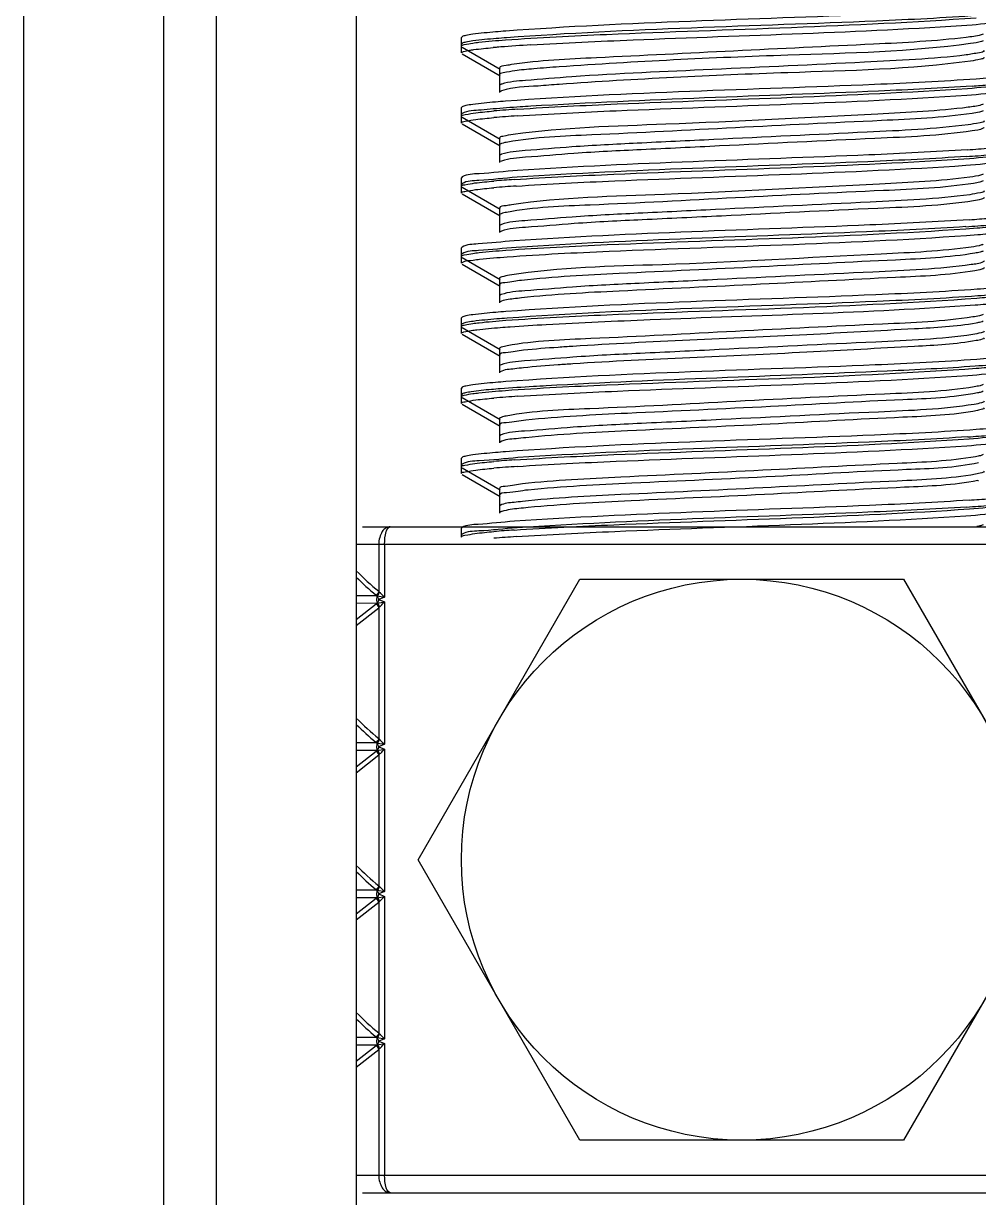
# Model space of a CAD drawing. Extents: x 27938 to 1507990, y 110129 to 923079.
# Drawn here: x 646801.2 to 647125.7, y 345674 to 346072.8 of the extents above; entities that cross this region are included whole.
import ezdxf

# ---------------------------------------------------------------- set-up
doc = ezdxf.new("R2010")
doc.units = 0
doc.header["$LTSCALE"] = 1000
doc.header["$MEASUREMENT"] = 0

msp = doc.modelspace()

# ---------------------------------------------------------------- linework, layer by layer
at = {"linetype": 'Continuous'}
for p, q in [((646801.17, 346328.15), (646801.17, 341587.12)), ((646848.79, 346328.15), (646848.79, 341587.12)), ((646866.65, 346328.15), (646866.65, 341587.12)), ((646914.28, 346328.15), (646914.28, 341587.12)), ((646950.22, 346068.31), (646950, 346068.05)), ((646950, 346065.07), (646950, 346068.05)), ((646950, 346065.07), (646950, 346068.05)), ((646950.22, 346066.03), (646950, 346065.77)), ((646950, 346062.79), (646950, 346065.77)), ((646950, 346062.79), (646950, 346065.77)), ((646950.22, 346064.81), (646963.15, 346057.33)), ((646950.22, 346062.53), (646963.15, 346055.05)), ((646962.89, 346057.63), (646962.89, 346051.68)), ((646962.89, 346055.35), (646962.89, 346049.4)), ((646950.22, 346044.5), (646950, 346044.23)), ((646950, 346041.26), (646950, 346044.23)), ((646950, 346041.26), (646950, 346044.23)), ((646950.22, 346042.22), (646950, 346041.96)), ((646950, 346038.98), (646950, 346041.96)), ((646950, 346038.98), (646950, 346041.96)), ((646950.22, 346041), (646963.15, 346033.52)), ((646950.22, 346038.72), (646963.15, 346031.24)), ((646962.89, 346033.82), (646962.89, 346027.86)), ((646962.89, 346031.54), (646962.89, 346025.58)), ((646963.61, 346026.09), (646963.15, 346025.89)), ((646950.22, 346020.68), (646950, 346020.42)), ((646950, 346017.45), (646950, 346020.42)), ((646950, 346017.45), (646950, 346020.42)), ((646950.22, 346018.4), (646950, 346018.14)), ((646950, 346015.17), (646950, 346018.14)), ((646950, 346015.17), (646950, 346018.14)), ((646950.22, 346017.18), (646963.15, 346009.7)), ((646950.22, 346014.91), (646963.15, 346007.42)), ((646962.89, 346010), (646962.89, 346004.05)), ((646962.89, 346007.73), (646962.89, 346001.77)), ((646963.58, 346004.54), (646963.15, 346004.35)), ((646963.57, 346002.26), (646963.15, 346002.07)), ((646950.22, 345996.87), (646950, 345996.61)), ((646950, 345993.63), (646950, 345996.61)), ((646950, 345993.63), (646950, 345996.61)), ((646950.22, 345994.59), (646950, 345994.33)), ((646950, 345991.35), (646950, 345994.33)), ((646950, 345991.35), (646950, 345994.33)), ((646950.22, 345993.37), (646963.15, 345985.89)), ((646950.22, 345991.09), (646963.15, 345983.61)), ((646962.89, 345986.19), (646962.89, 345980.24)), ((646962.89, 345983.91), (646962.89, 345977.96)), ((646963.53, 345980.71), (646963.15, 345980.54)), ((646950.22, 345973.06), (646950, 345972.8)), ((646950, 345969.82), (646950, 345972.8)), ((646950, 345969.82), (646950, 345972.8)), ((646950.22, 345970.78), (646950, 345970.52)), ((646950, 345967.54), (646950, 345970.52)), ((646950, 345967.54), (646950, 345970.52)), ((646950.22, 345969.56), (646963.15, 345962.08)), ((646950.22, 345967.28), (646963.15, 345959.8)), ((646962.89, 345962.38), (646962.89, 345956.43)), ((646962.89, 345960.1), (646962.89, 345954.15)), ((646963.49, 345956.88), (646963.15, 345956.73)), ((646950.22, 345949.24), (646950, 345948.98)), ((646950, 345946.01), (646950, 345948.98)), ((646950, 345946.01), (646950, 345948.98)), ((646950.22, 345946.97), (646950, 345946.7)), ((646950, 345943.73), (646950, 345946.7)), ((646950, 345943.73), (646950, 345946.7)), ((646950.22, 345945.75), (646963.15, 345938.26)), ((646950.22, 345943.47), (646963.15, 345935.99)), ((646962.89, 345938.57), (646962.89, 345932.61)), ((646962.89, 345936.29), (646962.89, 345930.33)), ((646963.45, 345933.06), (646963.15, 345932.91)), ((646950.22, 345925.43), (646950, 345925.17)), ((646950, 345922.19), (646950, 345925.17)), ((646950, 345922.19), (646950, 345925.17)), ((646950.22, 345923.15), (646950, 345922.89)), ((646950, 345919.92), (646950, 345922.89)), ((646950, 345919.92), (646950, 345922.89)), ((646950.22, 345921.93), (646963.15, 345914.45)), ((646950.22, 345919.65), (646963.15, 345912.17)), ((646962.89, 345914.75), (646962.89, 345908.8)), ((646962.89, 345912.47), (646962.89, 345906.52)), ((646916.37, 345901.89), (647174.13, 345901.89)), ((646950.22, 345901.62), (646950, 345901.36)), ((646950, 345898.38), (646950, 345901.36)), ((646950, 345898.38), (646950, 345901.36)), ((646950.22, 345899.34), (646950, 345899.08)), ((646914.28, 345895.94), (647176.22, 345895.94)), ((646921.91, 345895.94), (646921.91, 345879.94)), ((646923.89, 345895.94), (646923.89, 345877.98)), ((646935.26, 345788.78), (646990.26, 345884.03)), ((646990.26, 345884.03), (647100.24, 345884.03)), ((647100.24, 345884.03), (647155.24, 345788.78)), ((646922.07, 345879.75), (646921.91, 345879.94)), ((646922.15, 345879.68), (646922.07, 345879.75)), ((646921.28, 345878.45), (646914.28, 345878.45)), ((646921.24, 345875.84), (646914.28, 345875.86)), ((646914.28, 345870.36), (646920.99, 345875.67)), ((646921.24, 345875.84), (646921.39, 345875.87)), ((646921.4, 345878.42), (646921.28, 345878.45)), ((646921.39, 345875.87), (646921.44, 345875.89)), ((646921.43, 345878.4), (646923.89, 345877.98)), ((646921.98, 345877.15), (646921.44, 345875.89)), ((646921.44, 345875.89), (646923.89, 345876.32)), ((646923.89, 345877.98), (646921.98, 345877.15)), ((646921.98, 345877.15), (646923.89, 345876.32)), ((646923.89, 345876.32), (646923.89, 345827.97)), ((646914.28, 345868.33), (646921.91, 345874.36)), ((646921.91, 345874.36), (646922.05, 345874.52)), ((646921.91, 345874.36), (646921.91, 345829.93)), ((646922.05, 345874.52), (646922.13, 345874.6)), ((646922.13, 345874.6), (646922.18, 345874.64)), ((646921.28, 345828.44), (646914.28, 345828.44)), ((646921.4, 345828.41), (646921.28, 345828.44)), ((646921.43, 345828.39), (646923.89, 345827.97)), ((646922.07, 345829.74), (646921.91, 345829.93)), ((646923.89, 345827.97), (646921.98, 345827.14)), ((646922.15, 345829.67), (646922.07, 345829.74)), ((646921.24, 345825.83), (646914.28, 345825.85)), ((646914.28, 345820.36), (646920.99, 345825.66)), ((646914.28, 345818.32), (646921.91, 345824.35)), ((646921.24, 345825.83), (646921.39, 345825.86)), ((646921.39, 345825.86), (646921.44, 345825.89)), ((646921.98, 345827.14), (646921.44, 345825.89)), ((646921.44, 345825.89), (646923.89, 345826.31)), ((646921.91, 345824.35), (646922.05, 345824.52)), ((646921.91, 345824.35), (646921.91, 345779.92)), ((646921.98, 345827.14), (646923.89, 345826.31)), ((646922.05, 345824.52), (646922.13, 345824.59)), ((646922.13, 345824.59), (646922.18, 345824.63)), ((646923.89, 345826.31), (646923.89, 345777.97)), ((646990.26, 345693.53), (646935.26, 345788.78)), ((647155.24, 345788.78), (647100.24, 345693.53)), ((646922.07, 345779.73), (646921.91, 345779.92)), ((646922.15, 345779.66), (646922.07, 345779.73)), ((646921.28, 345778.43), (646914.28, 345778.43)), ((646921.24, 345775.82), (646914.28, 345775.84)), ((646914.28, 345770.35), (646920.99, 345775.66)), ((646921.24, 345775.82), (646921.39, 345775.86)), ((646921.4, 345778.4), (646921.28, 345778.43)), ((646921.39, 345775.86), (646921.44, 345775.88)), ((646921.43, 345778.39), (646923.89, 345777.97)), ((646921.98, 345777.13), (646921.44, 345775.88)), ((646921.44, 345775.88), (646923.89, 345776.3)), ((646923.89, 345777.97), (646921.98, 345777.13)), ((646921.98, 345777.13), (646923.89, 345776.3)), ((646923.89, 345776.3), (646923.89, 345727.96)), ((646914.28, 345768.31), (646921.91, 345774.35)), ((646921.91, 345774.35), (646922.05, 345774.51)), ((646921.91, 345774.35), (646921.91, 345729.92)), ((646922.05, 345774.51), (646922.13, 345774.58)), ((646922.13, 345774.58), (646922.18, 345774.63)), ((646921.28, 345728.43), (646914.28, 345728.43)), ((646921.4, 345728.4), (646921.28, 345728.43)), ((646921.43, 345728.38), (646923.89, 345727.96)), ((646922.07, 345729.73), (646921.91, 345729.92)), ((646923.89, 345727.96), (646921.98, 345727.12)), ((646922.15, 345729.66), (646922.07, 345729.73)), ((646921.24, 345725.81), (646914.28, 345725.84)), ((646914.28, 345720.34), (646920.99, 345725.65)), ((646914.28, 345718.31), (646921.91, 345724.34)), ((646921.24, 345725.81), (646921.39, 345725.85)), ((646921.39, 345725.85), (646921.44, 345725.87)), ((646921.98, 345727.12), (646921.44, 345725.87)), ((646921.44, 345725.87), (646923.89, 345726.3)), ((646921.91, 345724.34), (646922.05, 345724.5)), ((646921.91, 345724.34), (646921.91, 345681.62)), ((646921.98, 345727.12), (646923.89, 345726.3)), ((646922.05, 345724.5), (646922.13, 345724.58)), ((646922.13, 345724.58), (646922.18, 345724.62)), ((646923.89, 345726.3), (646923.89, 345681.62)), ((647100.24, 345693.53), (646990.26, 345693.53)), ((646914.28, 345681.62), (647176.22, 345681.62)), ((646916.37, 345675.67), (647174.13, 345675.67))]:
    msp.add_line(p, q, dxfattribs=at)
msp.add_circle((647045.25, 345788.78), 95.25, dxfattribs=at)
for centre, radius, start, end in [((646986.06, 345770.66), 295.04, 94.6411, 94.9251), ((646990.5, 345716.14), 349.74, 94.4537, 94.6434), ((647008.31, 345478.17), 588.37, 93.38519, 94.38326), ((647096.46, 346443.68), 393.05, 273.9462, 274.8034), ((646996.87, 345615.83), 428.77, 93.7117, 94.7991), ((646996.6, 345616.95), 425.36, 93.7331, 94.7996), ((647094.07, 346450.02), 423.29, 273.7455, 274.8005), ((647094.34, 346448.81), 419.79, 273.7678, 274.801), ((646995.26, 345612.24), 408.49, 93.8394, 94.8036), ((646996.18, 345598.45), 420.04, 93.7667, 94.8004), ((647095.27, 346413.27), 408.03, 273.8422, 274.8038), ((647093.67, 346431.24), 428.35, 273.7137, 274.7998), ((646997.01, 345516.44), 430.63, 93.7001, 94.7988), ((647094.5, 346349.28), 417.79, 273.7805, 274.8013), ((646995.36, 345515.78), 409.7, 93.8313, 94.8034), ((646996.61, 345497.71), 425.53, 93.732, 94.7995), ((647121.35, 345937.89), 20.74, 281.4024, 282.1895), ((647095.16, 346319.34), 409.36, 273.8319, 274.8049), ((647094.08, 346330.78), 423.12, 273.7466, 274.8005), ((646995.27, 345493.12), 408.54, 93.839, 94.8036), ((646996.19, 345479.2), 420.21, 93.7656, 94.8004), ((646987.84, 345960.39), 104.01, 224.9882, 230.6634), ((646988.33, 345959.43), 105.17, 225.2411, 230.1872), ((646922.17, 345880.06), 1.85, 230.2237, 240.9585), ((646922.15, 345874.21), 1.86, 119.1442, 128.3025), ((646987.84, 345910.38), 104.01, 224.9882, 230.6634), ((646988.33, 345909.42), 105.17, 225.2411, 230.1872), ((646922.17, 345830.06), 1.85, 230.2237, 240.9585), ((646922.15, 345824.2), 1.86, 119.1442, 128.3025), ((646987.84, 345860.37), 104.01, 224.9882, 230.6634), ((646988.33, 345859.41), 105.17, 225.2411, 230.1872), ((646922.17, 345780.05), 1.85, 230.2237, 240.9585), ((646922.15, 345774.19), 1.86, 119.1442, 128.3025), ((646987.84, 345810.37), 104.01, 224.9882, 230.6634), ((646988.33, 345809.4), 105.17, 225.2411, 230.1872), ((646922.17, 345730.04), 1.85, 230.2237, 240.9585), ((646922.15, 345724.19), 1.86, 119.1442, 128.3025)]:
    msp.add_arc(centre, radius, start, end, dxfattribs=at)
for points, knots in [([(646965.02, 346067.23), (646976.43, 346068.07), (647029.75, 346070.67), (647083.13, 346071.74), (647124.95, 346074.78)], [0, 0, 0, 0, 0.214461, 1, 1, 1, 1]), ([(647125.14, 346077.77), (647113.64, 346076.93), (647060.29, 346074.33), (647006.85, 346073.29), (646965.08, 346070.21)], [0, 0, 0, 0, 0.215909, 1, 1, 1, 1]), ([(647125.42, 346075.51), (647113.97, 346074.67), (647060.62, 346072.07), (647007.18, 346071.01), (646965.35, 346067.95)], [0, 0, 0, 0, 0.214858, 1, 1, 1, 1]), ([(646973.57, 346065.52), (646985.15, 346066.22), (647035.13, 346068.55), (647085.18, 346069.72), (647123.51, 346072.4)], [0, 0, 0, 0, 0.231984, 1, 1, 1, 1]), ([(647123.51, 346072.4), (647127.39, 346072.67), (647132.83, 346073.42), (647138.75, 346073.57), (647140.27, 346074.44)], [0, 0, 0, 0, 0.689218, 1, 1, 1, 1]), ([(646953.84, 346069.13), (646953.05, 346069.02), (646951.84, 346068.81), (646950.61, 346068.53), (646950.23, 346068.31)], [0, 0, 0, 0, 0.64291, 1, 1, 1, 1]), ([(646953.93, 346066.86), (646953.12, 346066.75), (646951.88, 346066.53), (646950.62, 346066.26), (646950.23, 346066.03)], [0, 0, 0, 0, 0.643866, 1, 1, 1, 1]), ([(646953.83, 346066.15), (646954.54, 346066.25), (646958.26, 346066.71), (646962, 346067.01), (646965.02, 346067.23)], [0, 0, 0, 0, 0.191269, 1, 1, 1, 1]), ([(646965.08, 346070.21), (646963.93, 346070.12), (646960.18, 346069.83), (646956.42, 346069.49), (646953.84, 346069.13)], [0, 0, 0, 0, 0.307541, 1, 1, 1, 1]), ([(646965.35, 346067.95), (646964.18, 346067.87), (646960.37, 346067.57), (646956.56, 346067.23), (646953.93, 346066.86)], [0, 0, 0, 0, 0.307247, 1, 1, 1, 1]), ([(647121.54, 346068.07), (647111.1, 346066.8), (647084.7, 346065.49), (647042.82, 346063.5), (647001.82, 346061.4), (646976.6, 346060.24), (646967.05, 346058.84)], [0, 0, 0, 0, 0.203871, 0.511633, 0.812997, 1, 1, 1, 1]), ([(647127.35, 346069.23), (647127.12, 346069.1), (647125.21, 346068.49), (647123.24, 346068.28), (647121.54, 346068.07)], [0, 0, 0, 0, 0.134595, 1, 1, 1, 1]), ([(647127.35, 346066.96), (647127.17, 346066.85), (647125.76, 346066.35), (647124.29, 346066.16), (647123.03, 346065.99)], [0, 0, 0, 0, 0.14301, 1, 1, 1, 1]), ([(646950, 346065.07), (646950, 346065.44), (646951.87, 346065.76), (646952.86, 346066.01), (646953.83, 346066.15)], [0, 0, 0, 0, 0.274663, 1, 1, 1, 1]), ([(646950, 346062.79), (646950, 346063.07), (646951.29, 346063.41), (646952.03, 346063.59), (646952.72, 346063.7)], [0, 0, 0, 0, 0.282211, 1, 1, 1, 1]), ([(646952.72, 346063.7), (646953.22, 346063.79), (646955.88, 346064.17), (646958.56, 346064.42), (646960.73, 346064.61)], [0, 0, 0, 0, 0.190526, 1, 1, 1, 1]), ([(647123.03, 346065.99), (647102.5, 346063.11), (647055.7, 346062.21), (647009.13, 346059.88), (646983.27, 346058.08)], [0, 0, 0, 0, 0.444316, 1, 1, 1, 1]), ([(647127.61, 346063.58), (647127.61, 346063.02), (647124.55, 346062.73), (647123.06, 346062.3), (647121.54, 346062.12)], [0, 0, 0, 0, 0.270092, 1, 1, 1, 1]), ([(646967.05, 346058.84), (646966.45, 346058.75), (646965.27, 346058.42), (646962.89, 346058.47), (646962.89, 346057.63)], [0, 0, 0, 0, 0.421419, 1, 1, 1, 1]), ([(647121.54, 346062.12), (647110.06, 346060.72), (647081.2, 346059.41), (647036.58, 346057.12), (646998.05, 346055.65), (646974.35, 346053.62), (646966.28, 346053.05), (646963.71, 346052.21)], [0, 0, 0, 0, 0.21928, 0.546995, 0.848437, 0.948667, 1, 1, 1, 1]), ([(647123.03, 346060.03), (647102.5, 346057.16), (647055.7, 346056.26), (647009.13, 346053.93), (646983.27, 346052.12)], [0, 0, 0, 0, 0.444316, 1, 1, 1, 1]), ([(647127.61, 346061.3), (647127.61, 346060.86), (647125.36, 346060.5), (647124.18, 346060.2), (647123.03, 346060.03)], [0, 0, 0, 0, 0.274738, 1, 1, 1, 1]), ([(646983.27, 346058.08), (646980.37, 346057.87), (646975.46, 346057.47), (646968.68, 346056.91), (646965.48, 346056.19), (646962.88, 346055.85), (646962.89, 346055.35)], [0, 0, 0, 0, 0.421295, 0.734581, 0.927904, 1, 1, 1, 1]), ([(647136.52, 346055.04), (647135.79, 346054.94), (647131.94, 346054.47), (647128.07, 346054.17), (647124.95, 346053.94)], [0, 0, 0, 0, 0.191495, 1, 1, 1, 1]), ([(646963.71, 346052.21), (646963.6, 346052.18), (646963.41, 346052.11), (646963.23, 346052.02), (646963.15, 346051.98)], [0, 0, 0, 0, 0.558418, 1, 1, 1, 1]), ([(646983.27, 346052.12), (646980.87, 346051.95), (646974.35, 346051.33), (646967.62, 346051.25), (646963.66, 346049.92)], [0, 0, 0, 0, 0.365224, 1, 1, 1, 1]), ([(647124.95, 346053.94), (647113.42, 346053.11), (647060.11, 346050.51), (647006.72, 346049.47), (646965.02, 346046.39)], [0, 0, 0, 0, 0.216509, 1, 1, 1, 1]), ([(646969.11, 346043.7), (646980.36, 346044.45), (647031.3, 346046.89), (647082.3, 346048.1), (647121.93, 346050.76)], [0, 0, 0, 0, 0.221183, 1, 1, 1, 1]), ([(647123.51, 346051.56), (647112.94, 346050.83), (647062.96, 346048.39), (647012.93, 346047.06), (646973.57, 346044.68)], [0, 0, 0, 0, 0.211795, 1, 1, 1, 1]), ([(647121.72, 346048.46), (647126.02, 346048.75), (647132.03, 346049.59), (647138.6, 346049.67), (647140.27, 346050.63)], [0, 0, 0, 0, 0.691069, 1, 1, 1, 1]), ([(647121.93, 346050.76), (647126.18, 346051.04), (647132.13, 346051.87), (647138.62, 346051.96), (647140.27, 346052.9)], [0, 0, 0, 0, 0.690867, 1, 1, 1, 1]), ([(646963.66, 346049.92), (646963.56, 346049.88), (646963.39, 346049.82), (646963.22, 346049.74), (646963.15, 346049.7)], [0, 0, 0, 0, 0.555805, 1, 1, 1, 1]), ([(646968.9, 346041.41), (646980.12, 346042.16), (647031.06, 346044.6), (647082.06, 346045.82), (647121.72, 346048.46)], [0, 0, 0, 0, 0.220503, 1, 1, 1, 1]), ([(646960.73, 346043.77), (646959.38, 346043.66), (646955.92, 346043.19), (646952.12, 346043.31), (646950.22, 346042.22)], [0, 0, 0, 0, 0.383253, 1, 1, 1, 1]), ([(646953.83, 346045.31), (646953.04, 346045.2), (646951.84, 346044.99), (646950.61, 346044.72), (646950.23, 346044.5)], [0, 0, 0, 0, 0.642729, 1, 1, 1, 1]), ([(646965.02, 346046.39), (646963.87, 346046.31), (646960.13, 346046.01), (646956.4, 346045.68), (646953.83, 346045.31)], [0, 0, 0, 0, 0.307562, 1, 1, 1, 1]), ([(646973.57, 346044.68), (646972.36, 346044.61), (646968.08, 346044.34), (646963.8, 346044.04), (646960.73, 346043.77)], [0, 0, 0, 0, 0.281872, 1, 1, 1, 1]), ([(647122.15, 346044.33), (647111.97, 346043.03), (647077.69, 346041.4), (647026.23, 346038.5), (646984.77, 346037.48), (646967.59, 346035.1)], [0, 0, 0, 0, 0.198812, 0.663944, 1, 1, 1, 1]), ([(647127.35, 346045.42), (647127.14, 346045.3), (647125.44, 346044.73), (647123.66, 346044.53), (647122.15, 346044.33)], [0, 0, 0, 0, 0.137672, 1, 1, 1, 1]), ([(647127.35, 346043.14), (647126.94, 346042.91), (647125.65, 346042.6), (647124.38, 346042.37), (647123.56, 346042.25)], [0, 0, 0, 0, 0.361214, 1, 1, 1, 1]), ([(646950, 346041.26), (646950, 346041.72), (646952.44, 346041.99), (646953.66, 346042.32), (646954.88, 346042.48)], [0, 0, 0, 0, 0.27058, 1, 1, 1, 1]), ([(646950, 346038.98), (646950, 346039.43), (646952.42, 346039.71), (646953.63, 346040.04), (646954.84, 346040.19)], [0, 0, 0, 0, 0.270704, 1, 1, 1, 1]), ([(647123.56, 346042.25), (647113.37, 346040.74), (647086.47, 346039.57), (647043.38, 346037.45), (647001.07, 346035.15), (646975.13, 346034.2), (646965.72, 346032.53)], [0, 0, 0, 0, 0.195338, 0.50968, 0.818636, 1, 1, 1, 1]), ([(647127.61, 346039.77), (647127.61, 346039.25), (647124.88, 346038.93), (647123.52, 346038.56), (647122.15, 346038.38)], [0, 0, 0, 0, 0.271698, 1, 1, 1, 1]), ([(646967.59, 346035.1), (646966.41, 346034.94), (646965.2, 346034.63), (646962.89, 346034.27), (646962.89, 346033.82)], [0, 0, 0, 0, 0.725745, 1, 1, 1, 1]), ([(647123.56, 346036.3), (647112.64, 346034.68), (647083.93, 346033.53), (647046.45, 346031.59), (647012.35, 346029.98), (646990.31, 346028.92), (646974.58, 346027.51), (646966.22, 346026.99), (646963.61, 346026.09)], [0, 0, 0, 0, 0.206553, 0.536269, 0.702877, 0.845559, 0.948364, 1, 1, 1, 1]), ([(647122.15, 346038.38), (647110.79, 346036.92), (647081.92, 346035.63), (647044.45, 346033.79), (647011.01, 346032.19), (646989.59, 346031.15), (646974.31, 346029.78), (646966.19, 346029.25), (646963.64, 346028.37)], [0, 0, 0, 0, 0.216147, 0.544888, 0.708735, 0.848475, 0.949101, 1, 1, 1, 1]), ([(647127.61, 346037.49), (647127.61, 346037.36), (647126.21, 346036.4), (647124.85, 346036.49), (647123.56, 346036.3)], [0, 0, 0, 0, 0.091796, 1, 1, 1, 1]), ([(646965.72, 346032.53), (646965, 346032.41), (646964.21, 346032.22), (646962.89, 346031.83), (646962.89, 346031.54)], [0, 0, 0, 0, 0.714864, 1, 1, 1, 1]), ([(646963.64, 346028.37), (646963.54, 346028.34), (646963.38, 346028.28), (646963.22, 346028.2), (646963.15, 346028.17)], [0, 0, 0, 0, 0.553679, 1, 1, 1, 1]), ([(646967.91, 346019.81), (646979.2, 346020.58), (647030.76, 346023.06), (647082.4, 346024.25), (647122.61, 346026.99)], [0, 0, 0, 0, 0.219129, 1, 1, 1, 1]), ([(647121.72, 346027.63), (647110.52, 346026.88), (647059.58, 346024.44), (647008.58, 346023.21), (646968.9, 346020.57)], [0, 0, 0, 0, 0.220112, 1, 1, 1, 1]), ([(647121.93, 346029.92), (647110.76, 346029.17), (647059.82, 346026.73), (647008.83, 346025.49), (646969.11, 346022.86)], [0, 0, 0, 0, 0.219427, 1, 1, 1, 1]), ([(647121.41, 346024.63), (647125.78, 346024.92), (647131.9, 346025.77), (647138.58, 346025.84), (647140.27, 346026.81)], [0, 0, 0, 0, 0.691359, 1, 1, 1, 1]), ([(647122.61, 346026.99), (647126.7, 346027.27), (647132.43, 346028.06), (647138.68, 346028.18), (647140.27, 346029.09)], [0, 0, 0, 0, 0.690197, 1, 1, 1, 1]), ([(646969.11, 346022.86), (646964.73, 346022.58), (646958.61, 346021.73), (646951.92, 346021.66), (646950.23, 346020.68)], [0, 0, 0, 0, 0.691388, 1, 1, 1, 1]), ([(646968.58, 346017.57), (646979.75, 346018.32), (647030.69, 346020.77), (647081.69, 346022), (647121.41, 346024.63)], [0, 0, 0, 0, 0.21947, 1, 1, 1, 1]), ([(646968.9, 346020.57), (646964.57, 346020.28), (646958.52, 346019.45), (646951.91, 346019.37), (646950.23, 346018.4)], [0, 0, 0, 0, 0.691194, 1, 1, 1, 1]), ([(647122.72, 346020.6), (647112.58, 346019.22), (647077.93, 346017.65), (647026.11, 346014.6), (646984.2, 346013.74), (646967.01, 346011.21)], [0, 0, 0, 0, 0.196859, 0.665778, 1, 1, 1, 1]), ([(647127.35, 346021.61), (647127.16, 346021.5), (647125.65, 346020.97), (647124.07, 346020.78), (647122.72, 346020.6)], [0, 0, 0, 0, 0.140996, 1, 1, 1, 1]), ([(647127.35, 346019.33), (647126.99, 346019.12), (647125.87, 346018.84), (647124.77, 346018.63), (647124.06, 346018.51)], [0, 0, 0, 0, 0.36678, 1, 1, 1, 1]), ([(646950, 346017.45), (646950, 346017.88), (646952.28, 346018.16), (646953.43, 346018.48), (646954.58, 346018.63)], [0, 0, 0, 0, 0.271578, 1, 1, 1, 1]), ([(646950, 346015.17), (646950, 346015.62), (646952.38, 346015.89), (646953.58, 346016.22), (646954.77, 346016.37)], [0, 0, 0, 0, 0.270922, 1, 1, 1, 1]), ([(647122.72, 346014.64), (647111.51, 346013.12), (647082.63, 346011.88), (647045.08, 346010), (647011.34, 346008.39), (646989.69, 346007.35), (646974.29, 346005.95), (646966.11, 346005.44), (646963.58, 346004.54)], [0, 0, 0, 0, 0.212866, 0.542542, 0.70756, 0.848323, 0.949425, 1, 1, 1, 1]), ([(647124.06, 346018.51), (647113.95, 346016.91), (647086.88, 346015.82), (647043.45, 346013.65), (647000.79, 346011.26), (646974.67, 346010.43), (646965.34, 346008.65)], [0, 0, 0, 0, 0.192978, 0.509549, 0.82079, 1, 1, 1, 1]), ([(647127.61, 346015.96), (647127.61, 346015.49), (647125.19, 346015.14), (647123.95, 346014.81), (647122.72, 346014.64)], [0, 0, 0, 0, 0.273505, 1, 1, 1, 1]), ([(646967.01, 346011.21), (646966.41, 346011.12), (646965.25, 346010.79), (646962.89, 346010.84), (646962.89, 346010)], [0, 0, 0, 0, 0.421141, 1, 1, 1, 1]), ([(647124.06, 346012.56), (647113.31, 346010.86), (647084.63, 346009.8), (647047.11, 346007.8), (647012.73, 346006.18), (646990.46, 346005.13), (646974.6, 346003.68), (646966.17, 346003.19), (646963.57, 346002.26)], [0, 0, 0, 0, 0.202975, 0.533469, 0.701272, 0.84507, 0.948501, 1, 1, 1, 1]), ([(647127.61, 346013.68), (647127.61, 346013.33), (647125.91, 346012.93), (647124.95, 346012.7), (647124.06, 346012.56)], [0, 0, 0, 0, 0.279898, 1, 1, 1, 1]), ([(646965.34, 346008.65), (646964.72, 346008.53), (646964.01, 346008.37), (646962.89, 346007.98), (646962.89, 346007.73)], [0, 0, 0, 0, 0.71113, 1, 1, 1, 1]), ([(646965.13, 345995.8), (646976.6, 345996.64), (647029.99, 345999.25), (647083.45, 346000.3), (647125.28, 346003.37)], [0, 0, 0, 0, 0.215159, 1, 1, 1, 1]), ([(647122.61, 346006.16), (647111.33, 346005.39), (647059.76, 346002.9), (647008.13, 346001.71), (646967.91, 345998.97)], [0, 0, 0, 0, 0.219054, 1, 1, 1, 1]), ([(647121.41, 346003.8), (647110.16, 346003.05), (647059.22, 346000.61), (647008.21, 345999.4), (646968.58, 345996.74)], [0, 0, 0, 0, 0.221129, 1, 1, 1, 1]), ([(647125.28, 346003.37), (647126.45, 346003.45), (647130.23, 346003.75), (647134.01, 346004.09), (647136.61, 346004.45)], [0, 0, 0, 0, 0.307399, 1, 1, 1, 1]), ([(646967.91, 345998.97), (646963.82, 345998.69), (646958.08, 345997.9), (646951.82, 345997.79), (646950.23, 345996.87)], [0, 0, 0, 0, 0.690237, 1, 1, 1, 1]), ([(646965.56, 345993.55), (646977.08, 345994.39), (647030.4, 345996.98), (647083.79, 345998.03), (647125.49, 346001.1)], [0, 0, 0, 0, 0.216534, 1, 1, 1, 1]), ([(647125.49, 346001.1), (647126.64, 346001.19), (647130.37, 346001.48), (647134.1, 346001.82), (647136.67, 346002.18)], [0, 0, 0, 0, 0.307538, 1, 1, 1, 1]), ([(646950, 345993.63), (646950, 345994), (646951.89, 345994.32), (646952.89, 345994.58), (646953.86, 345994.71)], [0, 0, 0, 0, 0.27452, 1, 1, 1, 1]), ([(646968.58, 345996.74), (646964.33, 345996.45), (646958.38, 345995.63), (646951.88, 345995.54), (646950.23, 345994.59)], [0, 0, 0, 0, 0.690889, 1, 1, 1, 1]), ([(646953.86, 345994.71), (646954.57, 345994.82), (646958.32, 345995.28), (646962.08, 345995.57), (646965.13, 345995.8)], [0, 0, 0, 0, 0.191293, 1, 1, 1, 1]), ([(647123.27, 345996.86), (647113.13, 345995.41), (647078, 345993.9), (647025.8, 345990.63), (646983.42, 345990.06), (646966.3, 345987.29)], [0, 0, 0, 0, 0.19541, 0.669181, 1, 1, 1, 1]), ([(647124.52, 345994.78), (647115.61, 345993.27), (647091.21, 345992.25), (647050.93, 345990.05), (647008.55, 345988.13), (646981.43, 345986.76), (646970.43, 345985.55)], [0, 0, 0, 0, 0.175715, 0.472791, 0.784833, 1, 1, 1, 1]), ([(647127.35, 345997.8), (647127.17, 345997.7), (647125.85, 345997.22), (647124.45, 345997.03), (647123.27, 345996.86)], [0, 0, 0, 0, 0.144669, 1, 1, 1, 1]), ([(647127.35, 345995.52), (647127.03, 345995.34), (647126.08, 345995.07), (647125.13, 345994.88), (647124.52, 345994.78)], [0, 0, 0, 0, 0.372977, 1, 1, 1, 1]), ([(646950, 345991.35), (646950, 345991.48), (646951.42, 345992.37), (646952.72, 345992.28), (646953.99, 345992.45)], [0, 0, 0, 0, 0.088736, 1, 1, 1, 1]), ([(646953.99, 345992.45), (646954.72, 345992.56), (646958.57, 345993.02), (646962.43, 345993.32), (646965.56, 345993.55)], [0, 0, 0, 0, 0.191581, 1, 1, 1, 1]), ([(647123.27, 345990.91), (647112.2, 345989.32), (647083.34, 345988.14), (647045.73, 345986.22), (647011.7, 345984.6), (646989.81, 345983.56), (646974.3, 345982.12), (646966.05, 345981.64), (646963.53, 345980.71)], [0, 0, 0, 0, 0.209449, 0.539982, 0.706178, 0.848006, 0.949655, 1, 1, 1, 1]), ([(647127.61, 345992.14), (647127.61, 345992.01), (647126.08, 345991.01), (647124.65, 345991.11), (647123.27, 345990.91)], [0, 0, 0, 0, 0.09033, 1, 1, 1, 1]), ([(646966.3, 345987.29), (646965.44, 345987.15), (646964.52, 345986.92), (646962.89, 345986.53), (646962.89, 345986.19)], [0, 0, 0, 0, 0.719335, 1, 1, 1, 1]), ([(647124.52, 345988.82), (647115.61, 345987.31), (647091.21, 345986.3), (647050.93, 345984.1), (647008.55, 345982.18), (646981.43, 345980.81), (646970.43, 345979.59)], [0, 0, 0, 0, 0.175715, 0.472791, 0.784833, 1, 1, 1, 1]), ([(647127.61, 345989.87), (647127.61, 345989.55), (647126.15, 345989.16), (647125.3, 345988.96), (647124.52, 345988.82)], [0, 0, 0, 0, 0.283217, 1, 1, 1, 1]), ([(646970.43, 345985.55), (646968.54, 345985.34), (646966.74, 345984.79), (646962.88, 345984.6), (646962.89, 345983.91)], [0, 0, 0, 0, 0.732679, 1, 1, 1, 1]), ([(647136.61, 345983.62), (647135.89, 345983.51), (647132.13, 345983.06), (647128.34, 345982.76), (647125.28, 345982.53)], [0, 0, 0, 0, 0.191413, 1, 1, 1, 1]), ([(646970.43, 345979.59), (646969.51, 345979.49), (646967.1, 345979.13), (646964.49, 345979.04), (646963.15, 345978.26)], [0, 0, 0, 0, 0.371503, 1, 1, 1, 1]), ([(646965.08, 345971.98), (646976.53, 345972.83), (647029.89, 345975.43), (647083.32, 345976.49), (647125.15, 345979.54)], [0, 0, 0, 0, 0.214872, 1, 1, 1, 1]), ([(647125.28, 345982.53), (647113.8, 345981.69), (647060.41, 345979.09), (647006.94, 345978.04), (646965.13, 345974.96)], [0, 0, 0, 0, 0.215488, 1, 1, 1, 1]), ([(647125.49, 345980.27), (647114.07, 345979.42), (647060.76, 345976.82), (647007.37, 345975.75), (646965.56, 345972.71)], [0, 0, 0, 0, 0.214435, 1, 1, 1, 1]), ([(647125.15, 345979.54), (647126.32, 345979.63), (647130.13, 345979.93), (647133.95, 345980.27), (647136.57, 345980.63)], [0, 0, 0, 0, 0.307305, 1, 1, 1, 1]), ([(647136.67, 345981.35), (647135.96, 345981.25), (647132.24, 345980.79), (647128.51, 345980.49), (647125.49, 345980.27)], [0, 0, 0, 0, 0.191295, 1, 1, 1, 1]), ([(646965.13, 345974.96), (646963.97, 345974.88), (646960.21, 345974.58), (646956.44, 345974.24), (646953.86, 345973.88)], [0, 0, 0, 0, 0.307527, 1, 1, 1, 1]), ([(646978.84, 345970.57), (646990.61, 345971.22), (647039.21, 345973.44), (647087.86, 345974.58), (647124.62, 345977.23)], [0, 0, 0, 0, 0.242393, 1, 1, 1, 1]), ([(647124.62, 345977.23), (647125.84, 345977.32), (647129.78, 345977.62), (647133.73, 345977.96), (647136.45, 345978.34)], [0, 0, 0, 0, 0.307317, 1, 1, 1, 1]), ([(646950, 345969.82), (646950, 345970.19), (646951.88, 345970.51), (646952.88, 345970.76), (646953.84, 345970.9)], [0, 0, 0, 0, 0.274579, 1, 1, 1, 1]), ([(646953.86, 345973.88), (646953.06, 345973.77), (646951.85, 345973.56), (646950.61, 345973.28), (646950.23, 345973.06)], [0, 0, 0, 0, 0.643044, 1, 1, 1, 1]), ([(646953.99, 345971.62), (646953.16, 345971.5), (646951.91, 345971.29), (646950.62, 345971.01), (646950.23, 345970.78)], [0, 0, 0, 0, 0.644412, 1, 1, 1, 1]), ([(646953.84, 345970.9), (646954.56, 345971), (646958.29, 345971.46), (646962.05, 345971.76), (646965.08, 345971.98)], [0, 0, 0, 0, 0.191288, 1, 1, 1, 1]), ([(646965.56, 345972.71), (646964.37, 345972.63), (646960.51, 345972.33), (646956.65, 345971.99), (646953.99, 345971.62)], [0, 0, 0, 0, 0.307193, 1, 1, 1, 1]), ([(647123.78, 345973.12), (647113.63, 345971.57), (647086.64, 345970.44), (647043.38, 345968.29), (647000.91, 345965.95), (646974.9, 345965.06), (646965.53, 345963.34)], [0, 0, 0, 0, 0.194375, 0.509802, 0.819766, 1, 1, 1, 1]), ([(647124.96, 345971.04), (647118.05, 345969.78), (647098.77, 345968.83), (647053.11, 345966.15), (647014.33, 345964.83), (646987.82, 345963.13)], [0, 0, 0, 0, 0.153234, 0.420019, 1, 1, 1, 1]), ([(647127.35, 345973.98), (647126.96, 345973.76), (647125.75, 345973.46), (647124.55, 345973.24), (647123.78, 345973.12)], [0, 0, 0, 0, 0.363608, 1, 1, 1, 1]), ([(647127.35, 345971.7), (647127.08, 345971.55), (647126.27, 345971.3), (647125.46, 345971.13), (647124.96, 345971.04)], [0, 0, 0, 0, 0.37991, 1, 1, 1, 1]), ([(646950, 345967.54), (646950, 345967.87), (646951.62, 345968.2), (646952.51, 345968.42), (646953.36, 345968.55)], [0, 0, 0, 0, 0.277366, 1, 1, 1, 1]), ([(646953.36, 345968.55), (646953.98, 345968.65), (646957.25, 345969.07), (646960.54, 345969.35), (646963.2, 345969.56)], [0, 0, 0, 0, 0.190886, 1, 1, 1, 1]), ([(646963.2, 345969.56), (646964.34, 345969.65), (646969.55, 345970.03), (646974.76, 345970.34), (646978.84, 345970.57)], [0, 0, 0, 0, 0.218088, 1, 1, 1, 1]), ([(647123.78, 345967.17), (647112.88, 345965.51), (647084.05, 345964.4), (647046.39, 345962.43), (647012.08, 345960.8), (646989.95, 345959.76), (646974.32, 345958.29), (646966, 345957.84), (646963.49, 345956.88)], [0, 0, 0, 0, 0.205905, 0.537229, 0.704613, 0.847545, 0.949803, 1, 1, 1, 1]), ([(647127.61, 345968.33), (647127.61, 345967.96), (647125.76, 345967.57), (647124.75, 345967.32), (647123.78, 345967.17)], [0, 0, 0, 0, 0.278286, 1, 1, 1, 1]), ([(646965.53, 345963.34), (646964.86, 345963.22), (646964.11, 345963.05), (646962.89, 345962.65), (646962.89, 345962.38)], [0, 0, 0, 0, 0.713092, 1, 1, 1, 1]), ([(646987.82, 345963.13), (646986.19, 345963.02), (646980.62, 345962.65), (646975.06, 345962.22), (646971.13, 345961.81)], [0, 0, 0, 0, 0.293033, 1, 1, 1, 1]), ([(647124.96, 345965.09), (647118.05, 345963.83), (647098.77, 345962.88), (647053.11, 345960.2), (647014.33, 345958.88), (646987.82, 345957.18)], [0, 0, 0, 0, 0.153234, 0.420019, 1, 1, 1, 1]), ([(647127.61, 345966.05), (647127.61, 345965.78), (647126.38, 345965.38), (647125.63, 345965.21), (647124.96, 345965.09)], [0, 0, 0, 0, 0.287204, 1, 1, 1, 1]), ([(646971.13, 345961.81), (646969.07, 345961.59), (646967.12, 345960.98), (646962.88, 345960.85), (646962.89, 345960.1)], [0, 0, 0, 0, 0.734101, 1, 1, 1, 1]), ([(647136.57, 345959.8), (647135.85, 345959.7), (647132.05, 345959.23), (647128.23, 345958.93), (647125.15, 345958.71)], [0, 0, 0, 0, 0.19149, 1, 1, 1, 1]), ([(646971.13, 345955.86), (646970.13, 345955.75), (646967.48, 345955.36), (646964.61, 345955.3), (646963.15, 345954.45)], [0, 0, 0, 0, 0.374132, 1, 1, 1, 1]), ([(646965.02, 345948.16), (646976.44, 345949.01), (647029.75, 345951.61), (647083.14, 345952.68), (647124.95, 345955.72)], [0, 0, 0, 0, 0.214475, 1, 1, 1, 1]), ([(647125.15, 345958.71), (647113.65, 345957.87), (647060.29, 345955.27), (647006.85, 345954.22), (646965.08, 345951.15)], [0, 0, 0, 0, 0.215892, 1, 1, 1, 1]), ([(646987.82, 345957.18), (646986.19, 345957.07), (646980.62, 345956.7), (646975.06, 345956.27), (646971.13, 345955.86)], [0, 0, 0, 0, 0.293033, 1, 1, 1, 1]), ([(647124.62, 345956.39), (647114.66, 345955.67), (647066.07, 345953.26), (647017.44, 345951.88), (646978.84, 345949.73)], [0, 0, 0, 0, 0.205332, 1, 1, 1, 1]), ([(647122.05, 345953.24), (647126.27, 345953.52), (647132.18, 345954.34), (647138.63, 345954.43), (647140.27, 345955.37)], [0, 0, 0, 0, 0.690751, 1, 1, 1, 1]), ([(647136.45, 345957.5), (647135.7, 345957.4), (647131.77, 345956.93), (647127.82, 345956.62), (647124.62, 345956.39)], [0, 0, 0, 0, 0.191433, 1, 1, 1, 1]), ([(647124.95, 345955.72), (647126.14, 345955.8), (647130, 345956.1), (647133.87, 345956.44), (647136.52, 345956.81)], [0, 0, 0, 0, 0.307276, 1, 1, 1, 1]), ([(646965.08, 345951.15), (646963.93, 345951.06), (646960.18, 345950.77), (646956.42, 345950.43), (646953.84, 345950.06)], [0, 0, 0, 0, 0.307543, 1, 1, 1, 1]), ([(646969.22, 345946.18), (646980.5, 345946.92), (647031.44, 345949.36), (647082.44, 345950.57), (647122.05, 345953.24)], [0, 0, 0, 0, 0.221562, 1, 1, 1, 1]), ([(646950, 345946.01), (646950, 345946.38), (646951.87, 345946.69), (646952.86, 345946.95), (646953.83, 345947.09)], [0, 0, 0, 0, 0.27466, 1, 1, 1, 1]), ([(646953.84, 345950.06), (646953.05, 345949.95), (646951.84, 345949.74), (646950.61, 345949.47), (646950.23, 345949.24)], [0, 0, 0, 0, 0.642912, 1, 1, 1, 1]), ([(646953.36, 345947.71), (646952.68, 345947.61), (646951.63, 345947.42), (646950.56, 345947.16), (646950.23, 345946.97)], [0, 0, 0, 0, 0.637141, 1, 1, 1, 1]), ([(646963.2, 345948.72), (646962.19, 345948.64), (646958.9, 345948.37), (646955.62, 345948.06), (646953.36, 345947.71)], [0, 0, 0, 0, 0.308217, 1, 1, 1, 1]), ([(646953.83, 345947.09), (646954.54, 345947.19), (646958.26, 345947.64), (646962, 345947.94), (646965.02, 345948.16)], [0, 0, 0, 0, 0.191269, 1, 1, 1, 1]), ([(646978.84, 345949.73), (646977.37, 345949.65), (646972.16, 345949.35), (646966.95, 345949.02), (646963.2, 345948.72)], [0, 0, 0, 0, 0.280579, 1, 1, 1, 1]), ([(647124.27, 345949.39), (647114.21, 345947.75), (647087.11, 345946.69), (647043.55, 345944.49), (647000.75, 345942.07), (646974.54, 345941.28), (646965.22, 345939.47)], [0, 0, 0, 0, 0.191736, 0.509065, 0.821327, 1, 1, 1, 1]), ([(647125.36, 345947.3), (647117.03, 345945.66), (647093.41, 345944.85), (647053.84, 345942.51), (647011.09, 345940.66), (646983.37, 345939.24), (646971.87, 345938.07)], [0, 0, 0, 0, 0.165505, 0.458699, 0.774611, 1, 1, 1, 1]), ([(647127.35, 345950.17), (647127.01, 345949.97), (647125.96, 345949.7), (647124.93, 345949.5), (647124.27, 345949.39)], [0, 0, 0, 0, 0.369442, 1, 1, 1, 1]), ([(647127.35, 345947.89), (647127.12, 345947.76), (647126.45, 345947.54), (647125.77, 345947.39), (647125.36, 345947.3)], [0, 0, 0, 0, 0.387704, 1, 1, 1, 1]), ([(646950, 345943.73), (646950, 345944.19), (646952.45, 345944.46), (646953.67, 345944.79), (646954.9, 345944.95)], [0, 0, 0, 0, 0.270518, 1, 1, 1, 1]), ([(647124.27, 345943.44), (647113.54, 345941.69), (647084.75, 345940.67), (647047.07, 345938.64), (647012.49, 345937.01), (646990.12, 345935.97), (646974.35, 345934.46), (646965.96, 345934.04), (646963.45, 345933.06)], [0, 0, 0, 0, 0.202243, 0.534298, 0.702881, 0.846954, 0.949881, 1, 1, 1, 1]), ([(647127.61, 345944.52), (647127.61, 345944.19), (647126.02, 345943.79), (647125.11, 345943.57), (647124.27, 345943.44)], [0, 0, 0, 0, 0.281296, 1, 1, 1, 1]), ([(646965.22, 345939.47), (646964.63, 345939.35), (646963.95, 345939.2), (646962.89, 345938.81), (646962.89, 345938.57)], [0, 0, 0, 0, 0.70978, 1, 1, 1, 1]), ([(647125.35, 345941.35), (647117.02, 345939.7), (647093.39, 345938.89), (647053.83, 345936.55), (647011.08, 345934.7), (646983.36, 345933.28), (646971.87, 345932.12)], [0, 0, 0, 0, 0.165599, 0.458794, 0.774654, 1, 1, 1, 1]), ([(647127.61, 345942.24), (647127.61, 345942), (647126.58, 345941.61), (647125.92, 345941.46), (647125.35, 345941.35)], [0, 0, 0, 0, 0.2919, 1, 1, 1, 1]), ([(646971.87, 345938.07), (646969.63, 345937.85), (646967.51, 345937.17), (646962.89, 345937.1), (646962.89, 345936.29)], [0, 0, 0, 0, 0.7344, 1, 1, 1, 1]), ([(647136.52, 345935.98), (647135.79, 345935.88), (647131.94, 345935.41), (647128.08, 345935.11), (647124.95, 345934.88)], [0, 0, 0, 0, 0.191497, 1, 1, 1, 1]), ([(646971.87, 345932.12), (646970.77, 345932.01), (646967.88, 345931.59), (646964.74, 345931.56), (646963.15, 345930.64)], [0, 0, 0, 0, 0.375474, 1, 1, 1, 1]), ([(647124.95, 345934.88), (647113.43, 345934.04), (647060.12, 345931.45), (647006.72, 345930.41), (646965.02, 345927.33)], [0, 0, 0, 0, 0.216489, 1, 1, 1, 1]), ([(646967.98, 345924.56), (646979.26, 345925.33), (647030.77, 345927.81), (647082.35, 345929), (647122.52, 345931.73)], [0, 0, 0, 0, 0.219209, 1, 1, 1, 1]), ([(647122.05, 345932.4), (647110.9, 345931.65), (647059.96, 345929.2), (647008.96, 345927.97), (646969.22, 345925.34)], [0, 0, 0, 0, 0.219042, 1, 1, 1, 1]), ([(647121.73, 345929.4), (647126.02, 345929.69), (647132.04, 345930.52), (647138.6, 345930.6), (647140.27, 345931.56)], [0, 0, 0, 0, 0.69106, 1, 1, 1, 1]), ([(647122.52, 345931.73), (647126.63, 345932.01), (647132.39, 345932.81), (647138.67, 345932.92), (647140.27, 345933.84)], [0, 0, 0, 0, 0.690301, 1, 1, 1, 1]), ([(646965.02, 345927.33), (646963.87, 345927.24), (646960.13, 345926.95), (646956.4, 345926.61), (646953.83, 345926.25)], [0, 0, 0, 0, 0.307562, 1, 1, 1, 1]), ([(646968.91, 345922.35), (646980.13, 345923.09), (647031.07, 345925.53), (647082.07, 345926.75), (647121.73, 345929.4)], [0, 0, 0, 0, 0.220537, 1, 1, 1, 1]), ([(646950, 345922.19), (646950, 345922.63), (646952.29, 345922.91), (646953.44, 345923.23), (646954.59, 345923.38)], [0, 0, 0, 0, 0.271515, 1, 1, 1, 1]), ([(646953.83, 345926.25), (646953.04, 345926.14), (646951.84, 345925.93), (646950.61, 345925.65), (646950.23, 345925.43)], [0, 0, 0, 0, 0.642736, 1, 1, 1, 1]), ([(646969.22, 345925.34), (646964.82, 345925.05), (646958.66, 345924.2), (646951.93, 345924.13), (646950.23, 345923.15)], [0, 0, 0, 0, 0.691494, 1, 1, 1, 1]), ([(647124.72, 345925.65), (647115.93, 345924.11), (647091.71, 345923.14), (647051.58, 345920.91), (647009.11, 345919), (646981.85, 345917.62), (646970.74, 345916.42)], [0, 0, 0, 0, 0.173459, 0.469678, 0.782575, 1, 1, 1, 1]), ([(647125.73, 345923.57), (647117.71, 345921.83), (647094.47, 345921.16), (647055.3, 345918.73), (647012.38, 345916.92), (646984.37, 345915.48), (646972.64, 345914.34)], [0, 0, 0, 0, 0.160367, 0.451606, 0.769465, 1, 1, 1, 1]), ([(647127.35, 345926.36), (647127.05, 345926.19), (647126.16, 345925.93), (647125.28, 345925.75), (647124.72, 345925.65)], [0, 0, 0, 0, 0.375957, 1, 1, 1, 1]), ([(646950, 345919.92), (646950, 345920.37), (646952.42, 345920.64), (646953.63, 345920.98), (646954.84, 345921.13)], [0, 0, 0, 0, 0.270697, 1, 1, 1, 1]), ([(647124.72, 345919.7), (647115.93, 345918.16), (647091.71, 345917.19), (647051.58, 345914.96), (647009.11, 345913.05), (646981.85, 345911.67), (646970.74, 345910.47)], [0, 0, 0, 0, 0.173459, 0.469678, 0.782575, 1, 1, 1, 1]), ([(647127.61, 345920.71), (647127.61, 345920.41), (647126.26, 345920.02), (647125.45, 345919.83), (647124.72, 345919.7)], [0, 0, 0, 0, 0.28487, 1, 1, 1, 1]), ([(646970.74, 345916.42), (646968.77, 345916.21), (646966.9, 345915.63), (646962.88, 345915.47), (646962.89, 345914.75)], [0, 0, 0, 0, 0.733117, 1, 1, 1, 1]), ([(647125.45, 345917.56), (647117.27, 345915.91), (647093.95, 345915.12), (647054.75, 345912.77), (647012.08, 345910.95), (646984.28, 345909.52), (646972.64, 345908.38)], [0, 0, 0, 0, 0.163392, 0.454692, 0.77088, 1, 1, 1, 1]), ([(646972.64, 345914.34), (646970.2, 345914.1), (646967.93, 345913.35), (646962.89, 345913.36), (646962.89, 345912.47)], [0, 0, 0, 0, 0.735038, 1, 1, 1, 1]), ([(646970.74, 345910.47), (646969.78, 345910.36), (646967.27, 345909.99), (646964.54, 345909.91), (646963.15, 345909.1)], [0, 0, 0, 0, 0.372448, 1, 1, 1, 1]), ([(646963.73, 345907.06), (646963.62, 345907.03), (646963.42, 345906.96), (646963.23, 345906.87), (646963.15, 345906.82)], [0, 0, 0, 0, 0.561257, 1, 1, 1, 1]), ([(646972.64, 345908.38), (646971.6, 345908.28), (646968.63, 345907.94), (646965.6, 345907.67), (646963.73, 345907.06)], [0, 0, 0, 0, 0.346313, 1, 1, 1, 1]), ([(646967.91, 345900.74), (646979.2, 345901.51), (647030.77, 345904), (647082.4, 345905.19), (647122.61, 345907.93)], [0, 0, 0, 0, 0.219134, 1, 1, 1, 1]), ([(647122.52, 345910.9), (647111.24, 345910.13), (647059.73, 345907.65), (647008.16, 345906.46), (646967.98, 345903.73)], [0, 0, 0, 0, 0.219207, 1, 1, 1, 1]), ([(647121.73, 345908.57), (647110.53, 345907.82), (647059.59, 345905.37), (647008.59, 345904.15), (646968.91, 345901.51)], [0, 0, 0, 0, 0.220078, 1, 1, 1, 1]), ([(647121.42, 345905.57), (647125.79, 345905.86), (647131.9, 345906.7), (647138.58, 345906.78), (647140.27, 345907.75)], [0, 0, 0, 0, 0.69135, 1, 1, 1, 1]), ([(647122.61, 345907.93), (647126.7, 345908.21), (647132.43, 345909), (647138.68, 345909.11), (647140.27, 345910.03)], [0, 0, 0, 0, 0.690199, 1, 1, 1, 1]), ([(646967.98, 345903.73), (646963.87, 345903.45), (646958.11, 345902.65), (646951.83, 345902.54), (646950.23, 345901.62)], [0, 0, 0, 0, 0.690312, 1, 1, 1, 1]), ([(646968.59, 345898.51), (646979.76, 345899.26), (647030.7, 345901.71), (647081.7, 345902.94), (647121.42, 345905.57)], [0, 0, 0, 0, 0.219504, 1, 1, 1, 1]), ([(646925.8, 345901.89), (646925.29, 345901.89), (646924.18, 345901.53), (646922.92, 345900.16), (646922.1, 345898.22), (646921.91, 345896.72), (646921.91, 345895.94)], [0, 0, 0, 0, 0.195972, 0.42512, 0.697797, 1, 1, 1, 1]), ([(646923.89, 345895.94), (646923.89, 345897.37), (646924.1, 345899.31), (646924.86, 345901.34), (646925.52, 345901.89), (646925.8, 345901.89)], [0, 0, 0, 0, 0.657525, 0.871922, 1, 1, 1, 1]), ([(646950, 345898.38), (646950, 345898.81), (646952.28, 345899.1), (646953.43, 345899.41), (646954.58, 345899.56)], [0, 0, 0, 0, 0.271576, 1, 1, 1, 1]), ([(646968.91, 345901.51), (646964.58, 345901.22), (646958.52, 345900.38), (646951.91, 345900.31), (646950.23, 345899.34)], [0, 0, 0, 0, 0.691204, 1, 1, 1, 1]), ([(647127.35, 345902.55), (647127.09, 345902.4), (647126.35, 345902.17), (647125.6, 345902), (647125.14, 345901.92)], [0, 0, 0, 0, 0.383249, 1, 1, 1, 1]), ([(646922.15, 345879.68), (646922.28, 345879.56), (646922.87, 345879), (646923.44, 345878.42), (646923.89, 345877.98)], [0, 0, 0, 0, 0.225254, 1, 1, 1, 1]), ([(646921.42, 345878.44), (646921.33, 345878.25), (646921.06, 345877.43), (646921.11, 345876.47), (646921.39, 345875.87)], [0, 0, 0, 0, 0.236634, 1, 1, 1, 1]), ([(646921.98, 345877.15), (646921.93, 345877.27), (646921.74, 345877.7), (646921.52, 345878.12), (646921.42, 345878.44)], [0, 0, 0, 0, 0.285481, 1, 1, 1, 1]), ([(646922.18, 345874.64), (646922.31, 345874.76), (646922.89, 345875.31), (646923.45, 345875.88), (646923.89, 345876.32)], [0, 0, 0, 0, 0.226794, 1, 1, 1, 1]), ([(646921.42, 345828.43), (646921.33, 345828.25), (646921.06, 345827.42), (646921.11, 345826.46), (646921.39, 345825.86)], [0, 0, 0, 0, 0.236634, 1, 1, 1, 1]), ([(646921.98, 345827.14), (646921.93, 345827.26), (646921.74, 345827.69), (646921.52, 345828.11), (646921.42, 345828.43)], [0, 0, 0, 0, 0.285481, 1, 1, 1, 1]), ([(646922.15, 345829.67), (646922.28, 345829.55), (646922.87, 345828.99), (646923.44, 345828.42), (646923.89, 345827.97)], [0, 0, 0, 0, 0.225254, 1, 1, 1, 1]), ([(646922.18, 345824.63), (646922.31, 345824.76), (646922.89, 345825.3), (646923.45, 345825.87), (646923.89, 345826.31)], [0, 0, 0, 0, 0.226794, 1, 1, 1, 1]), ([(646922.15, 345779.66), (646922.28, 345779.54), (646922.87, 345778.99), (646923.44, 345778.41), (646923.89, 345777.97)], [0, 0, 0, 0, 0.225254, 1, 1, 1, 1]), ([(646921.42, 345778.42), (646921.33, 345778.24), (646921.06, 345777.41), (646921.11, 345776.46), (646921.39, 345775.86)], [0, 0, 0, 0, 0.236634, 1, 1, 1, 1]), ([(646921.98, 345777.13), (646921.93, 345777.26), (646921.74, 345777.69), (646921.52, 345778.1), (646921.42, 345778.42)], [0, 0, 0, 0, 0.285481, 1, 1, 1, 1]), ([(646922.18, 345774.63), (646922.31, 345774.75), (646922.89, 345775.3), (646923.45, 345775.86), (646923.89, 345776.3)], [0, 0, 0, 0, 0.226794, 1, 1, 1, 1]), ([(646921.42, 345728.42), (646921.33, 345728.23), (646921.06, 345727.4), (646921.11, 345726.45), (646921.39, 345725.85)], [0, 0, 0, 0, 0.236634, 1, 1, 1, 1]), ([(646921.98, 345727.12), (646921.93, 345727.25), (646921.74, 345727.68), (646921.52, 345728.1), (646921.42, 345728.42)], [0, 0, 0, 0, 0.285481, 1, 1, 1, 1]), ([(646922.15, 345729.66), (646922.28, 345729.54), (646922.87, 345728.98), (646923.44, 345728.4), (646923.89, 345727.96)], [0, 0, 0, 0, 0.225254, 1, 1, 1, 1]), ([(646922.18, 345724.62), (646922.31, 345724.74), (646922.89, 345725.29), (646923.45, 345725.86), (646923.89, 345726.3)], [0, 0, 0, 0, 0.226794, 1, 1, 1, 1]), ([(646921.91, 345681.62), (646921.91, 345680.84), (646922.1, 345679.34), (646922.92, 345677.4), (646924.18, 345676.03), (646925.29, 345675.67), (646925.8, 345675.67)], [0, 0, 0, 0, 0.302203, 0.57488, 0.804028, 1, 1, 1, 1]), ([(646925.8, 345675.67), (646925.52, 345675.67), (646924.86, 345676.22), (646924.1, 345678.25), (646923.89, 345680.19), (646923.89, 345681.62)], [0, 0, 0, 0, 0.128078, 0.342475, 1, 1, 1, 1])]:
    msp.add_open_spline(points, degree=3, knots=knots, dxfattribs=at)
for points in [[(646954.88, 346042.48), (646956.91, 346042.73), (646958.95, 346042.92), (646960.99, 346043.1)], [(646954.84, 346040.19), (646956.89, 346040.45), (646958.95, 346040.64), (646961.01, 346040.82)], [(646954.58, 346018.63), (646956.73, 346018.91), (646958.89, 346019.11), (646961.06, 346019.29)], [(646954.77, 346016.37), (646956.85, 346016.64), (646958.94, 346016.83), (646961.02, 346017.01)], [(646954.9, 345944.95), (646956.92, 345945.2), (646958.95, 345945.39), (646960.99, 345945.57)], [(646954.59, 345923.38), (646956.74, 345923.66), (646958.9, 345923.85), (646961.05, 345924.04)], [(646954.84, 345921.13), (646956.89, 345921.39), (646958.95, 345921.58), (646961.01, 345921.76)], [(646954.58, 345899.56), (646956.73, 345899.84), (646958.89, 345900.04), (646961.06, 345900.23)], [(646921.91, 345879.94), (646921.78, 345879.43), (646921.43, 345878.94), (646920.99, 345878.64)], [(646922.07, 345879.75), (646921.96, 345879.25), (646921.67, 345878.77), (646921.28, 345878.45)], [(646921.4, 345878.42), (646921.75, 345878.75), (646922.04, 345879.2), (646922.15, 345879.68)], [(646921.91, 345874.36), (646921.78, 345874.88), (646921.43, 345875.37), (646920.99, 345875.67)], [(646922.05, 345874.52), (646921.93, 345875.03), (646921.64, 345875.51), (646921.24, 345875.84)], [(646922.13, 345874.6), (646922.02, 345875.08), (646921.76, 345875.54), (646921.39, 345875.87)], [(646922.18, 345874.64), (646922.06, 345875.11), (646921.8, 345875.57), (646921.44, 345875.89)], [(646921.91, 345829.93), (646921.78, 345829.42), (646921.43, 345828.93), (646920.99, 345828.63)], [(646922.07, 345829.74), (646921.96, 345829.24), (646921.67, 345828.76), (646921.28, 345828.44)], [(646921.4, 345828.41), (646921.75, 345828.75), (646922.04, 345829.19), (646922.15, 345829.67)], [(646921.91, 345824.35), (646921.78, 345824.87), (646921.43, 345825.36), (646920.99, 345825.66)], [(646922.05, 345824.52), (646921.93, 345825.02), (646921.64, 345825.51), (646921.24, 345825.83)], [(646922.13, 345824.59), (646922.02, 345825.07), (646921.76, 345825.54), (646921.39, 345825.86)], [(646922.18, 345824.63), (646922.06, 345825.1), (646921.8, 345825.56), (646921.44, 345825.89)], [(646921.91, 345779.92), (646921.78, 345779.41), (646921.43, 345778.93), (646920.99, 345778.63)], [(646922.07, 345779.73), (646921.96, 345779.24), (646921.67, 345778.76), (646921.28, 345778.43)], [(646921.4, 345778.4), (646921.75, 345778.74), (646922.04, 345779.19), (646922.15, 345779.66)], [(646921.91, 345774.35), (646921.78, 345774.86), (646921.43, 345775.36), (646920.99, 345775.66)], [(646922.05, 345774.51), (646921.93, 345775.01), (646921.64, 345775.5), (646921.24, 345775.82)], [(646922.13, 345774.58), (646922.02, 345775.06), (646921.76, 345775.53), (646921.39, 345775.86)], [(646922.18, 345774.63), (646922.06, 345775.1), (646921.8, 345775.55), (646921.44, 345775.88)], [(646921.91, 345729.92), (646921.78, 345729.4), (646921.43, 345728.92), (646920.99, 345728.62)], [(646922.07, 345729.73), (646921.96, 345729.23), (646921.67, 345728.75), (646921.28, 345728.43)], [(646921.4, 345728.4), (646921.75, 345728.73), (646922.04, 345729.18), (646922.15, 345729.66)], [(646921.91, 345724.34), (646921.78, 345724.86), (646921.43, 345725.35), (646920.99, 345725.65)], [(646922.05, 345724.5), (646921.93, 345725.01), (646921.64, 345725.49), (646921.24, 345725.81)], [(646922.13, 345724.58), (646922.02, 345725.05), (646921.76, 345725.52), (646921.39, 345725.85)], [(646922.18, 345724.62), (646922.06, 345725.09), (646921.8, 345725.55), (646921.44, 345725.87)]]:
    msp.add_open_spline(points, degree=3, dxfattribs=at)

doc.saveas('drawing.dxf')
